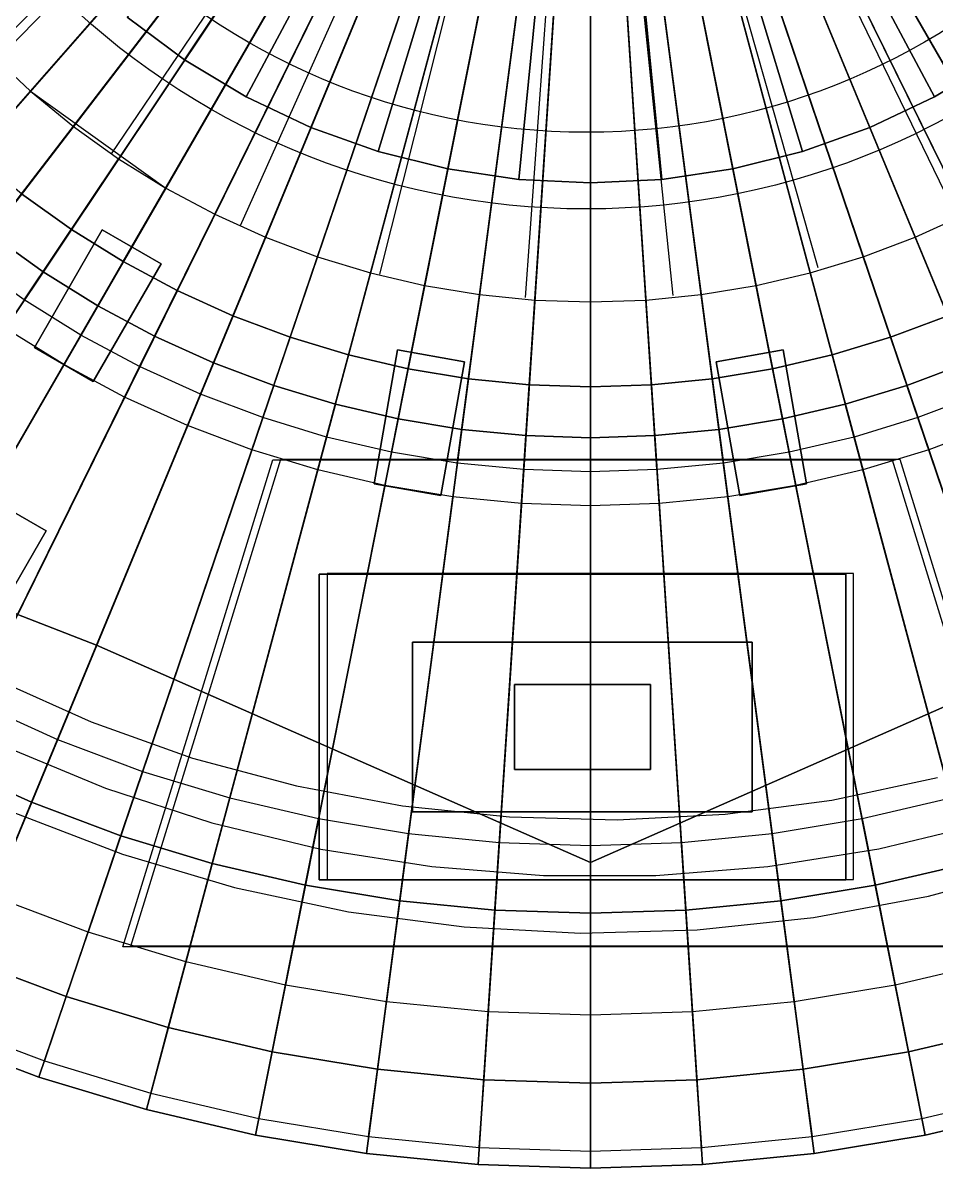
# Model space of a CAD drawing. Header units: millimetres. Extents: x -101 to 238, y -101 to 101.
# Drawn here: x -33.4 to 20.4, y -101 to -33.6 of the extents above; entities that cross this region are included whole.
import ezdxf

# ---------------------------------------------------------------- set-up
doc = ezdxf.new("R2010")
doc.units = ezdxf.units.MM
doc.header["$MEASUREMENT"] = 0
for name, color, linetype in [('AMBER_RING', 30, 'Continuous'), ('ANTENNA_COIL', 30, 'Continuous'), ('BASE_NOTCHES', 8, 'Continuous'), ('BATTERY', 8, 'Continuous'), ('INNER_CAVITY', 7, 'Continuous'), ('LED_CORE', 30, 'Continuous'), ('LED_LENS', 4, 'Continuous'), ('PCB_BOARD', 3, 'Continuous'), ('PCB_COMPONENTS', 8, 'Continuous'), ('POTTING_TRAY', 9, 'Continuous'), ('REFLECTOR_POCKET', 8, 'Continuous'), ('SEALED_BASE', 8, 'Continuous'), ('SOLAR_BEZEL', 8, 'Continuous'), ('SOLAR_PANEL', 5, 'Continuous'), ('TOP_FACETS', 9, 'Continuous'), ('TOP_HOUSING', 8, 'Continuous')]:
    doc.layers.add(name, color=color, linetype=linetype)

# ---------------------------------------------------------------- blocks, each defined once
blk = doc.blocks.new('*U1')
at = {"linetype": 'Continuous'}
blk.add_line((10.196, 22.752), (-10.196, -22.752), dxfattribs=at)
blk = doc.blocks.new('*U2')
at = {"color": 0, "linetype": 'ByBlock', "lineweight": -2, "transparency": 16777216}
for p, rotation in [((-22.668, -10.89, 153), 319.9999999999995), ((-20.438, -14.621, 153), 329.9999999999995), ((-17.595, -17.908, 153), 339.9999999999995), ((-14.224, -20.651, 153), 349.9999999999996), ((-6.323, -24.192, 153), 9.999999999999902), ((-2.032, -24.882, 153), 19.99999999999988), ((2.313, -24.817, 153), 29.99999999999991), ((6.581, -23.998, 153), 39.99999999999989), ((10.642, -22.45, 153), 49.99999999999987), ((14.373, -20.221, 153), 59.99999999999986), ((17.66, -17.378, 153), 69.99999999999984)]:
    blk.add_blockref('*U1', p, dxfattribs=dict(at, rotation=rotation))
blk.add_blockref('*U1', (-10.428, -22.767, 153), dxfattribs=at)
blk = doc.blocks.new('*U3')
at = {"layer": 'LED_CORE'}
for points in [[(4, 3.9039, 4.5), (4, -1.0961, 4.5), (-4, -1.0961, 4.5), (-4, 3.9039, 4.5)], [(4, 3.9039, 2.5), (4, 3.9039, 4.5), (-4, 3.9039, 4.5), (-4, 3.9039, 2.5)], [(-4, 3.9039, 2.5), (-4, 3.9039, 4.5), (-4, -1.0961, 4.5), (-4, -1.0961, 2.5)], [(4, -1.0961, 2.5), (4, -1.0961, 4.5), (4, 3.9039, 4.5), (4, 3.9039, 2.5)], [(-4, -1.0961, 2.5), (-4, -1.0961, 4.5), (4, -1.0961, 4.5), (4, -1.0961, 2.5)]]:
    blk.add_3dface(points, dxfattribs=at)
at = {"layer": 'LED_LENS'}
for points in [[(10, 6.4039, 3), (10, -3.5961, 3), (-10, -3.5961, 3), (-10, 6.4039, 3)], [(10, 6.4039), (10, 6.4039, 3), (-10, 6.4039, 3), (-10, 6.4039)], [(-10, 6.4039), (-10, 6.4039, 3), (-10, -3.5961, 3), (-10, -3.5961)], [(10, -3.5961), (10, -3.5961, 3), (10, 6.4039, 3), (10, 6.4039)], [(-10, -3.5961), (-10, -3.5961, 3), (10, -3.5961, 3), (10, -3.5961)]]:
    blk.add_3dface(points, dxfattribs=at)
at = {"layer": 'REFLECTOR_POCKET'}
for points in [[(15.5, 10.4039, 0.5), (15.5, -7.5961, 0.5), (-15.5, -7.5961, 0.5), (-15.5, 10.4039, 0.5)], [(15.5, 10.4039, -4.5), (15.5, 10.4039, 0.5), (-15.5, 10.4039, 0.5), (-15.5, 10.4039, -4.5)], [(-15.5, 10.4039, -4.5), (-15.5, 10.4039, 0.5), (-15.5, -7.5961, 0.5), (-15.5, -7.5961, -4.5)], [(15.5, -7.5961, -4.5), (15.5, -7.5961, 0.5), (15.5, 10.4039, 0.5), (15.5, 10.4039, -4.5)], [(-15.5, -7.5961, -4.5), (-15.5, -7.5961, 0.5), (15.5, -7.5961, 0.5), (15.5, -7.5961, -4.5)]]:
    blk.add_3dface(points, dxfattribs=at)
at = {"layer": 'TOP_FACETS'}
blk.add_3dface([(18.2305, -14.3369, -2.5), (-18.2305, -14.3369, -2.5), (-27.0517, 14.3369, -2.5), (27.0517, 14.3369, -2.5)], dxfattribs=at)
blk = doc.blocks.new('*U4')
at = {"color": 0, "linetype": 'ByBlock', "lineweight": -2, "transparency": 16777216, "rotation": 180}
blk.add_blockref('*U3', (-0.465, -73.627, 138.5), dxfattribs=at)

msp = doc.modelspace()

# ---------------------------------------------------------------- linework, layer by layer
at = {"linetype": 'Continuous'}
for radius in [44.5124, 40]:
    msp.add_circle((-0.2326, -0.0152, 153), radius, dxfattribs=at)
at = {"layer": 'AMBER_RING'}
for points in [[(-36.2677, -73.5436, 113), (-31.38, -75.7581, 113), (-38.651, -93.3118, 113), (-44.6712, -90.5841, 113)], [(-31.38, -75.7581, 113), (-26.358, -77.6483, 113), (-32.4654, -95.6399, 113), (-38.651, -93.3118, 113)], [(-26.358, -77.6483, 113), (-21.2232, -79.2059, 113), (-26.1407, -97.5585, 113), (-32.4654, -95.6399, 113)], [(-21.2232, -79.2059, 113), (-15.9974, -80.4244, 113), (-19.7041, -99.0593, 113), (-26.1407, -97.5585, 113)], [(15.9974, -80.4244, 113), (21.2232, -79.2059, 113), (26.1407, -97.5585, 113), (19.7041, -99.0593, 113)], [(-15.9974, -80.4244, 113), (-10.7031, -81.2985, 113), (-13.1831, -100.1359, 113), (-19.7041, -99.0593, 113)], [(10.7031, -81.2985, 113), (15.9974, -80.4244, 113), (19.7041, -99.0593, 113), (13.1831, -100.1359, 113)], [(-10.7031, -81.2985, 113), (-5.3631, -81.8244, 113), (-6.6057, -100.7838, 113), (-13.1831, -100.1359, 113)], [(5.3631, -81.8244, 113), (10.7031, -81.2985, 113), (13.1831, -100.1359, 113), (6.6057, -100.7838, 113)], [(-5.3631, -81.8244, 113), (0, -82, 113), (0, -101, 113), (-6.6057, -100.7838, 113)], [(0, -82, 113), (5.3631, -81.8244, 113), (6.6057, -100.7838, 113), (0, -101, 113)], [(-38.651, -93.3118, 113), (-32.4654, -95.6399, 113), (-32.4654, -95.6399, 117), (-38.651, -93.3118, 117)], [(-32.4654, -95.6399, 113), (-26.1407, -97.5585, 113), (-26.1407, -97.5585, 117), (-32.4654, -95.6399, 117)], [(-26.1407, -97.5585, 113), (-19.7041, -99.0593, 113), (-19.7041, -99.0593, 117), (-26.1407, -97.5585, 117)], [(19.7041, -99.0593, 113), (26.1407, -97.5585, 113), (26.1407, -97.5585, 117), (19.7041, -99.0593, 117)], [(-19.7041, -99.0593, 113), (-13.1831, -100.1359, 113), (-13.1831, -100.1359, 117), (-19.7041, -99.0593, 117)], [(13.1831, -100.1359, 113), (19.7041, -99.0593, 113), (19.7041, -99.0593, 117), (13.1831, -100.1359, 117)], [(-13.1831, -100.1359, 113), (-6.6057, -100.7838, 113), (-6.6057, -100.7838, 117), (-13.1831, -100.1359, 117)], [(6.6057, -100.7838, 113), (13.1831, -100.1359, 113), (13.1831, -100.1359, 117), (6.6057, -100.7838, 117)], [(-6.6057, -100.7838, 113), (0, -101, 113), (0, -101, 117), (-6.6057, -100.7838, 117)], [(0, -101, 113), (6.6057, -100.7838, 113), (6.6057, -100.7838, 117), (0, -101, 117)]]:
    msp.add_3dface(points, dxfattribs=at)
at = {"layer": 'ANTENNA_COIL'}
for p, q in [((-35.1623, -72.147, 84.3389), (-29.3841, -74.732, 84.3452)), ((-29.3841, -74.732, 84.3452), (-23.4171, -76.8548, 84.3515)), ((-34.6406, -76.0928, 84.841), (-28.5521, -78.6248, 84.8473)), ((-23.4171, -76.8548, 84.3515), (-17.2982, -78.5017, 84.3577)), ((14.2268, -79.3285, 84.3891), (20.4432, -78.0015, 84.3954)), ((-28.5521, -78.6248, 84.8473), (-22.2799, -80.6702, 84.8536)), ((-17.2982, -78.5017, 84.3577), (-11.0653, -79.662, 84.364)), ((7.9284, -80.1612, 84.3828), (14.2268, -79.3285, 84.3891)), ((-33.9347, -80.0589, 85.3431), (-27.5349, -82.5233, 85.3494)), ((-11.0653, -79.662, 84.364), (-4.7571, -80.3279, 84.3703)), ((1.5873, -80.4948, 84.3766), (7.9284, -80.1612, 84.3828)), ((-22.2799, -80.6702, 84.8536), (-15.8628, -82.2159, 84.8598)), ((-4.7571, -80.3279, 84.3703), (1.5873, -80.4948, 84.3766)), ((16.9844, -82.2052, 84.8912), (23.42, -80.6517, 84.8975)), ((-15.8628, -82.2159, 84.8598), (-9.3406, -83.2517, 84.8661)), ((10.4498, -83.2463, 84.8849), (16.9844, -82.2052, 84.8912)), ((-27.5349, -82.5233, 85.3494), (-20.9576, -84.4768, 85.3556)), ((-9.3406, -83.2517, 84.8661), (-2.7538, -83.7706, 84.8724)), ((3.8566, -83.769, 84.8787), (10.4498, -83.2463, 84.8849)), ((19.9027, -84.9894, 85.3933), (26.5495, -83.197, 85.3996)), ((-2.7538, -83.7706, 84.8724), (3.8566, -83.769, 84.8787)), ((-20.9576, -84.4768, 85.3556), (-14.2437, -85.9067, 85.3619)), ((13.1385, -86.2519, 85.387), (19.9027, -84.9894, 85.3933)), ((-14.2437, -85.9067, 85.3619), (-7.4347, -86.8035, 85.3682)), ((6.2991, -86.9772, 85.3808), (13.1385, -86.2519, 85.387)), ((-7.4347, -86.8035, 85.3682), (-0.5729, -87.1613, 85.3745)), ((-0.5729, -87.1613, 85.3745), (6.2991, -86.9772, 85.3808))]:
    msp.add_line(p, q, dxfattribs=at)
at = {"layer": 'BASE_NOTCHES'}
for points in [[(-38.9641, -59.4878, 8.5), (-49.9641, -78.5404, 8.5), (-43.0359, -82.5404, 8.5), (-32.0359, -63.4878, 8.5)], [(-38.9641, -59.4878, 11.5), (-32.0359, -63.4878, 11.5), (-43.0359, -82.5404, 11.5), (-49.9641, -78.5404, 11.5)], [(-32.0359, -63.4878, 8.5), (-32.0359, -63.4878, 11.5), (-38.9641, -59.4878, 11.5), (-38.9641, -59.4878, 8.5)], [(-43.0359, -82.5404, 8.5), (-43.0359, -82.5404, 11.5), (-32.0359, -63.4878, 11.5), (-32.0359, -63.4878, 8.5)]]:
    msp.add_3dface(points, dxfattribs=at)
at = {"layer": 'BATTERY'}
for points in [[(0, 0, 33), (-27.2789, -33.2394, 33), (-23.8895, -35.7532, 33)], [(0, 0, 23), (-27.2789, -33.2394, 23), (-23.8895, -35.7532, 23)], [(0, 0, 33), (-23.8895, -35.7532, 33), (-20.2701, -37.9226, 33)], [(0, 0, 23), (-23.8895, -35.7532, 23), (-20.2701, -37.9226, 23)], [(0, 0, 33), (-20.2701, -37.9226, 33), (-16.4554, -39.7268, 33)], [(0, 0, 23), (-20.2701, -37.9226, 23), (-16.4554, -39.7268, 23)], [(0, 0, 33), (-16.4554, -39.7268, 33), (-12.4822, -41.1484, 33)], [(0, 0, 23), (-16.4554, -39.7268, 23), (-12.4822, -41.1484, 23)], [(0, 0, 33), (-12.4822, -41.1484, 33), (-8.3889, -42.1738, 33)], [(0, 0, 23), (-12.4822, -41.1484, 23), (-8.3889, -42.1738, 23)], [(0, 0, 33), (-8.3889, -42.1738, 33), (-4.2147, -42.7929, 33)], [(0, 0, 23), (-8.3889, -42.1738, 23), (-4.2147, -42.7929, 23)], [(0, 0, 33), (-4.2147, -42.7929, 33), (0, -43, 33)], [(0, 0, 23), (-4.2147, -42.7929, 23), (0, -43, 23)], [(0, 0, 33), (0, -43, 33), (4.2147, -42.7929, 33)], [(0, 0, 33), (4.2147, -42.7929, 33), (8.3889, -42.1738, 33)], [(0, 0, 33), (8.3889, -42.1738, 33), (12.4822, -41.1484, 33)], [(0, 0, 33), (12.4822, -41.1484, 33), (16.4554, -39.7268, 33)], [(0, 0, 33), (16.4554, -39.7268, 33), (20.2701, -37.9226, 33)], [(0, 0, 33), (20.2701, -37.9226, 33), (23.8895, -35.7532, 33)], [(0, 0, 33), (23.8895, -35.7532, 33), (27.2789, -33.2394, 33)], [(0, 0, 23), (0, -43, 23), (4.2147, -42.7929, 23)], [(0, 0, 23), (4.2147, -42.7929, 23), (8.3889, -42.1738, 23)], [(0, 0, 23), (8.3889, -42.1738, 23), (12.4822, -41.1484, 23)], [(0, 0, 23), (12.4822, -41.1484, 23), (16.4554, -39.7268, 23)], [(0, 0, 23), (16.4554, -39.7268, 23), (20.2701, -37.9226, 23)], [(0, 0, 23), (20.2701, -37.9226, 23), (23.8895, -35.7532, 23)], [(0, 0, 23), (23.8895, -35.7532, 23), (27.2789, -33.2394, 23)], [(-27.2789, -33.2394, 23), (-23.8895, -35.7532, 23), (-23.8895, -35.7532, 33), (-27.2789, -33.2394, 33)], [(-23.8895, -35.7532, 23), (-20.2701, -37.9226, 23), (-20.2701, -37.9226, 33), (-23.8895, -35.7532, 33)], [(20.2701, -37.9226, 23), (23.8895, -35.7532, 23), (23.8895, -35.7532, 33), (20.2701, -37.9226, 33)], [(-20.2701, -37.9226, 23), (-16.4554, -39.7268, 23), (-16.4554, -39.7268, 33), (-20.2701, -37.9226, 33)], [(16.4554, -39.7268, 23), (20.2701, -37.9226, 23), (20.2701, -37.9226, 33), (16.4554, -39.7268, 33)], [(-16.4554, -39.7268, 23), (-12.4822, -41.1484, 23), (-12.4822, -41.1484, 33), (-16.4554, -39.7268, 33)], [(12.4822, -41.1484, 23), (16.4554, -39.7268, 23), (16.4554, -39.7268, 33), (12.4822, -41.1484, 33)], [(-12.4822, -41.1484, 23), (-8.3889, -42.1738, 23), (-8.3889, -42.1738, 33), (-12.4822, -41.1484, 33)], [(8.3889, -42.1738, 23), (12.4822, -41.1484, 23), (12.4822, -41.1484, 33), (8.3889, -42.1738, 33)], [(-8.3889, -42.1738, 23), (-4.2147, -42.7929, 23), (-4.2147, -42.7929, 33), (-8.3889, -42.1738, 33)], [(4.2147, -42.7929, 23), (8.3889, -42.1738, 23), (8.3889, -42.1738, 33), (4.2147, -42.7929, 33)], [(-4.2147, -42.7929, 23), (0, -43, 23), (0, -43, 33), (-4.2147, -42.7929, 33)], [(0, -43, 23), (4.2147, -42.7929, 23), (4.2147, -42.7929, 33), (0, -43, 33)]]:
    msp.add_3dface(points, dxfattribs=at)
at = {"layer": 'INNER_CAVITY'}
for points in [[(-35.3082, -46.0145, 113), (-32.2231, -48.2252, 113), (-32.2231, -48.2252, 136), (-35.3082, -46.0145, 136)], [(-32.2231, -48.2252, 113), (-29, -50.2295, 113), (-29, -50.2295, 136), (-32.2231, -48.2252, 136)], [(-29, -50.2295, 113), (-25.6527, -52.0186, 113), (-25.6527, -52.0186, 136), (-29, -50.2295, 136)], [(-25.6527, -52.0186, 113), (-22.1956, -53.585, 113), (-22.1956, -53.585, 136), (-25.6527, -52.0186, 136)], [(-22.1956, -53.585, 113), (-18.6435, -54.9219, 113), (-18.6435, -54.9219, 136), (-22.1956, -53.585, 136)], [(18.6435, -54.9219, 113), (22.1956, -53.585, 113), (22.1956, -53.585, 136), (18.6435, -54.9219, 136)], [(-18.6435, -54.9219, 113), (-15.0115, -56.0237, 113), (-15.0115, -56.0237, 136), (-18.6435, -54.9219, 136)], [(15.0115, -56.0237, 113), (18.6435, -54.9219, 113), (18.6435, -54.9219, 136), (15.0115, -56.0237, 136)], [(-15.0115, -56.0237, 113), (-11.3152, -56.8855, 113), (-11.3152, -56.8855, 136), (-15.0115, -56.0237, 136)], [(11.3152, -56.8855, 113), (15.0115, -56.0237, 113), (15.0115, -56.0237, 136), (11.3152, -56.8855, 136)], [(-11.3152, -56.8855, 113), (-7.5705, -57.5038, 113), (-7.5705, -57.5038, 136), (-11.3152, -56.8855, 136)], [(7.5705, -57.5038, 113), (11.3152, -56.8855, 113), (11.3152, -56.8855, 136), (7.5705, -57.5038, 136)], [(-7.5705, -57.5038, 113), (-3.7934, -57.8758, 113), (-3.7934, -57.8758, 136), (-7.5705, -57.5038, 136)], [(-3.7934, -57.8758, 113), (0, -58, 113), (0, -58, 136), (-3.7934, -57.8758, 136)], [(0, -58, 113), (3.7934, -57.8758, 113), (3.7934, -57.8758, 136), (0, -58, 136)], [(3.7934, -57.8758, 113), (7.5705, -57.5038, 113), (7.5705, -57.5038, 136), (3.7934, -57.8758, 136)]]:
    msp.add_3dface(points, dxfattribs=at)
at = {"layer": 'PCB_BOARD'}
for points in [[(0, 0, 58), (-70.2148, -29.0839, 58), (-58.6899, -58.6899, 58)], [(0, 0, 58), (-58.6899, -58.6899, 58), (-29.0839, -70.2148, 58)], [(0, 0, 58), (-29.0839, -70.2148, 58), (0, -83, 58)], [(0, 0, 58), (0, -83, 58), (29.0839, -70.2148, 58)], [(0, 0, 58), (29.0839, -70.2148, 58), (58.6899, -58.6899, 58)], [(0, 0, 58), (58.6899, -58.6899, 58), (70.2148, -29.0839, 58)], [(-58.6899, -58.6899, 55.8), (-29.0839, -70.2148, 55.8), (-29.0839, -70.2148, 58), (-58.6899, -58.6899, 58)], [(-29.0839, -70.2148, 55.8), (0, -83, 55.8), (0, -83, 58), (-29.0839, -70.2148, 58)], [(0, -83, 55.8), (29.0839, -70.2148, 55.8), (29.0839, -70.2148, 58), (0, -83, 58)]]:
    msp.add_3dface(points, dxfattribs=at)
at = {"layer": 'PCB_COMPONENTS'}
for points in [[(-28.7321, -45.7654, 58.7), (-32.7321, -52.6936, 58.7), (-29.2679, -54.6936, 58.7), (-25.2679, -47.7654, 58.7)], [(-28.7321, -45.7654, 61.7), (-25.2679, -47.7654, 61.7), (-29.2679, -54.6936, 61.7), (-32.7321, -52.6936, 61.7)], [(-28.7321, -45.7654, 58.7), (-28.7321, -45.7654, 61.7), (-32.7321, -52.6936, 61.7), (-32.7321, -52.6936, 58.7)], [(-25.2679, -47.7654, 58.7), (-25.2679, -47.7654, 61.7), (-28.7321, -45.7654, 61.7), (-28.7321, -45.7654, 58.7)], [(-29.2679, -54.6936, 58.7), (-29.2679, -54.6936, 61.7), (-25.2679, -47.7654, 61.7), (-25.2679, -47.7654, 58.7)], [(-32.7321, -52.6936, 58.7), (-32.7321, -52.6936, 61.7), (-29.2679, -54.6936, 61.7), (-29.2679, -54.6936, 58.7)], [(-11.3466, -52.8323, 58.7), (-12.7358, -60.7108, 58.7), (-8.7966, -61.4054, 58.7), (-7.4074, -53.5269, 58.7)], [(-11.3466, -52.8323, 61.7), (-7.4074, -53.5269, 61.7), (-8.7966, -61.4054, 61.7), (-12.7358, -60.7108, 61.7)], [(-11.3466, -52.8323, 58.7), (-11.3466, -52.8323, 61.7), (-12.7358, -60.7108, 61.7), (-12.7358, -60.7108, 58.7)], [(-7.4074, -53.5269, 58.7), (-7.4074, -53.5269, 61.7), (-11.3466, -52.8323, 61.7), (-11.3466, -52.8323, 58.7)], [(7.4074, -53.5269, 58.7), (8.7966, -61.4054, 58.7), (12.7358, -60.7108, 58.7), (11.3466, -52.8323, 58.7)], [(7.4074, -53.5269, 61.7), (11.3466, -52.8323, 61.7), (12.7358, -60.7108, 61.7), (8.7966, -61.4054, 61.7)], [(11.3466, -52.8323, 58.7), (11.3466, -52.8323, 61.7), (7.4074, -53.5269, 61.7), (7.4074, -53.5269, 58.7)], [(12.7358, -60.7108, 58.7), (12.7358, -60.7108, 61.7), (11.3466, -52.8323, 61.7), (11.3466, -52.8323, 58.7)], [(-8.7966, -61.4054, 58.7), (-8.7966, -61.4054, 61.7), (-7.4074, -53.5269, 61.7), (-7.4074, -53.5269, 58.7)], [(7.4074, -53.5269, 58.7), (7.4074, -53.5269, 61.7), (8.7966, -61.4054, 61.7), (8.7966, -61.4054, 58.7)], [(-12.7358, -60.7108, 58.7), (-12.7358, -60.7108, 61.7), (-8.7966, -61.4054, 61.7), (-8.7966, -61.4054, 58.7)], [(8.7966, -61.4054, 58.7), (8.7966, -61.4054, 61.7), (12.7358, -60.7108, 61.7), (12.7358, -60.7108, 58.7)]]:
    msp.add_3dface(points, dxfattribs=at)
at = {"layer": 'POTTING_TRAY'}
for points in [[(0, 0, 14), (0, 0, 14), (-41.3512, -36.264, 14), (-43.6344, -33.4819, 14)], [(0, 0, 14), (0, 0, 14), (-38.8909, -38.8909, 14), (-41.3512, -36.264, 14)], [(0, 0, 14), (0, 0, 14), (-36.264, -41.3512, 14), (-38.8909, -38.8909, 14)], [(0, 0, 14), (0, 0, 14), (-33.4819, -43.6344, 14), (-36.264, -41.3512, 14)], [(0, 0, 14), (0, 0, 14), (-30.5564, -45.7308, 14), (-33.4819, -43.6344, 14)], [(0, 0, 14), (0, 0, 14), (-27.5, -47.6314, 14), (-30.5564, -45.7308, 14)], [(0, 0, 14), (0, 0, 14), (-24.3259, -49.328, 14), (-27.5, -47.6314, 14)], [(0, 0, 14), (0, 0, 14), (-21.0476, -50.8134, 14), (-24.3259, -49.328, 14)], [(0, 0, 14), (0, 0, 14), (-17.6792, -52.0812, 14), (-21.0476, -50.8134, 14)], [(0, 0, 14), (0, 0, 14), (-14.235, -53.1259, 14), (-17.6792, -52.0812, 14)], [(0, 0, 14), (0, 0, 14), (-10.73, -53.9432, 14), (-14.235, -53.1259, 14)], [(0, 0, 14), (0, 0, 14), (-7.1789, -54.5295, 14), (-10.73, -53.9432, 14)], [(0, 0, 14), (0, 0, 14), (-3.5972, -54.8822, 14), (-7.1789, -54.5295, 14)], [(0, 0, 14), (0, 0, 14), (0, -55, 14), (-3.5972, -54.8822, 14)], [(0, 0, 14), (0, 0, 14), (3.5972, -54.8822, 14), (0, -55, 14)], [(0, 0, 14), (0, 0, 14), (7.1789, -54.5295, 14), (3.5972, -54.8822, 14)], [(0, 0, 14), (0, 0, 14), (10.73, -53.9432, 14), (7.1789, -54.5295, 14)], [(0, 0, 14), (0, 0, 14), (14.235, -53.1259, 14), (10.73, -53.9432, 14)], [(0, 0, 14), (0, 0, 14), (17.6792, -52.0812, 14), (14.235, -53.1259, 14)], [(0, 0, 14), (0, 0, 14), (21.0476, -50.8134, 14), (17.6792, -52.0812, 14)], [(0, 0, 14), (0, 0, 14), (24.3259, -49.328, 14), (21.0476, -50.8134, 14)], [(0, 0, 14), (0, 0, 14), (27.5, -47.6314, 14), (24.3259, -49.328, 14)], [(0, 0, 14), (0, 0, 14), (30.5564, -45.7308, 14), (27.5, -47.6314, 14)], [(0, 0, 14), (0, 0, 14), (33.4819, -43.6344, 14), (30.5564, -45.7308, 14)], [(0, 0, 14), (0, 0, 14), (36.264, -41.3512, 14), (33.4819, -43.6344, 14)], [(0, 0, 14), (0, 0, 14), (38.8909, -38.8909, 14), (36.264, -41.3512, 14)], [(0, 0, 14), (0, 0, 14), (41.3512, -36.264, 14), (38.8909, -38.8909, 14)], [(0, 0, 14), (0, 0, 14), (43.6344, -33.4819, 14), (41.3512, -36.264, 14)], [(-33.4819, -43.6344, 8), (-30.5564, -45.7308, 8), (-30.5564, -45.7308, 14), (-33.4819, -43.6344, 14)], [(-30.5564, -45.7308, 8), (-27.5, -47.6314, 8), (-27.5, -47.6314, 14), (-30.5564, -45.7308, 14)], [(-27.5, -47.6314, 8), (-24.3259, -49.328, 8), (-24.3259, -49.328, 14), (-27.5, -47.6314, 14)], [(-24.3259, -49.328, 8), (-21.0476, -50.8134, 8), (-21.0476, -50.8134, 14), (-24.3259, -49.328, 14)], [(-21.0476, -50.8134, 8), (-17.6792, -52.0812, 8), (-17.6792, -52.0812, 14), (-21.0476, -50.8134, 14)], [(17.6792, -52.0812, 8), (21.0476, -50.8134, 8), (21.0476, -50.8134, 14), (17.6792, -52.0812, 14)], [(-17.6792, -52.0812, 8), (-14.235, -53.1259, 8), (-14.235, -53.1259, 14), (-17.6792, -52.0812, 14)], [(14.235, -53.1259, 8), (17.6792, -52.0812, 8), (17.6792, -52.0812, 14), (14.235, -53.1259, 14)], [(-14.235, -53.1259, 8), (-10.73, -53.9432, 8), (-10.73, -53.9432, 14), (-14.235, -53.1259, 14)], [(10.73, -53.9432, 8), (14.235, -53.1259, 8), (14.235, -53.1259, 14), (10.73, -53.9432, 14)], [(-10.73, -53.9432, 8), (-7.1789, -54.5295, 8), (-7.1789, -54.5295, 14), (-10.73, -53.9432, 14)], [(-7.1789, -54.5295, 8), (-3.5972, -54.8822, 8), (-3.5972, -54.8822, 14), (-7.1789, -54.5295, 14)], [(3.5972, -54.8822, 8), (7.1789, -54.5295, 8), (7.1789, -54.5295, 14), (3.5972, -54.8822, 14)], [(7.1789, -54.5295, 8), (10.73, -53.9432, 8), (10.73, -53.9432, 14), (7.1789, -54.5295, 14)], [(-3.5972, -54.8822, 8), (0, -55, 8), (0, -55, 14), (-3.5972, -54.8822, 14)], [(0, -55, 8), (3.5972, -54.8822, 8), (3.5972, -54.8822, 14), (0, -55, 14)]]:
    msp.add_3dface(points, dxfattribs=at)
at = {"layer": 'REFLECTOR_POCKET'}
msp.add_3dface([(-15.5, -84, 134), (15.5, -84, 134), (15.5, -66, 134), (-15.5, -66, 134)], dxfattribs=at)
at = {"layer": 'SEALED_BASE'}
for points in [[(0, 0), (0, 0), (-88.6924, -36.7376), (-90.9053, -30.8582)], [(0, 0), (0, 0), (-86.0998, -42.4597), (-88.6924, -36.7376)], [(0, 0), (0, 0), (-83.1384, -48), (-86.0998, -42.4597)], [(0, 0), (0, 0), (-79.8211, -53.3347), (-83.1384, -48)], [(0, 0), (0, 0), (-76.1619, -58.4411), (-79.8211, -53.3347)], [(0, 0), (0, 0), (-72.1766, -63.2972), (-76.1619, -58.4411)], [(0, 0), (0, 0), (-67.8823, -67.8823), (-72.1766, -63.2972)], [(0, 0), (0, 0), (-63.2972, -72.1766), (-67.8823, -67.8823)], [(0, 0), (0, 0), (-58.4411, -76.1619), (-63.2972, -72.1766)], [(0, 0), (0, 0), (-53.3347, -79.8211), (-58.4411, -76.1619)], [(0, 0), (0, 0), (-48, -83.1384), (-53.3347, -79.8211)], [(0, 0), (0, 0), (-42.4597, -86.0998), (-48, -83.1384)], [(0, 0), (0, 0), (-36.7376, -88.6924), (-42.4597, -86.0998)], [(0, 0), (0, 0), (-30.8582, -90.9053), (-36.7376, -88.6924)], [(0, 0), (0, 0), (-24.8466, -92.7289), (-30.8582, -90.9053)], [(0, 0), (0, 0), (-18.7287, -94.1554), (-24.8466, -92.7289)], [(0, 0), (0, 0), (-12.5305, -95.1787), (-18.7287, -94.1554)], [(0, 0), (0, 0), (-6.2787, -95.7945), (-12.5305, -95.1787)], [(0, 0), (0, 0), (0, -96), (-6.2787, -95.7945)], [(0, 0), (0, 0), (6.2787, -95.7945), (0, -96)], [(0, 0), (0, 0), (12.5305, -95.1787), (6.2787, -95.7945)], [(0, 0), (0, 0), (18.7287, -94.1554), (12.5305, -95.1787)], [(0, 0), (0, 0), (24.8466, -92.7289), (18.7287, -94.1554)], [(0, 0), (0, 0), (30.8582, -90.9053), (24.8466, -92.7289)], [(0, 0), (0, 0), (36.7376, -88.6924), (30.8582, -90.9053)], [(0, 0), (0, 0), (42.4597, -86.0998), (36.7376, -88.6924)], [(0, 0), (0, 0), (48, -83.1384), (42.4597, -86.0998)], [(0, 0), (0, 0), (53.3347, -79.8211), (48, -83.1384)], [(0, 0), (0, 0), (58.4411, -76.1619), (53.3347, -79.8211)], [(0, 0), (0, 0), (63.2972, -72.1766), (58.4411, -76.1619)], [(0, 0), (0, 0), (67.8823, -67.8823), (63.2972, -72.1766)], [(0, 0), (0, 0), (72.1766, -63.2972), (67.8823, -67.8823)], [(0, 0), (0, 0), (76.1619, -58.4411), (72.1766, -63.2972)], [(0, 0), (0, 0), (79.8211, -53.3347), (76.1619, -58.4411)], [(0, 0), (0, 0), (83.1384, -48), (79.8211, -53.3347)], [(0, 0), (0, 0), (86.0998, -42.4597), (83.1384, -48)], [(0, 0), (0, 0), (88.6924, -36.7376), (86.0998, -42.4597)], [(0, 0), (0, 0), (90.9053, -30.8582), (88.6924, -36.7376)], [(-33.4819, -43.6344, 8), (-30.5564, -45.7308, 8), (-53.3347, -79.8211, 8), (-58.4411, -76.1619, 8)], [(-30.5564, -45.7308, 8), (-27.5, -47.6314, 8), (-48, -83.1384, 8), (-53.3347, -79.8211, 8)], [(-27.5, -47.6314, 8), (-24.3259, -49.328, 8), (-42.4597, -86.0998, 8), (-48, -83.1384, 8)], [(-24.3259, -49.328, 8), (-21.0476, -50.8134, 8), (-36.7376, -88.6924, 8), (-42.4597, -86.0998, 8)], [(-21.0476, -50.8134, 8), (-17.6792, -52.0812, 8), (-30.8582, -90.9053, 8), (-36.7376, -88.6924, 8)], [(17.6792, -52.0812, 8), (21.0476, -50.8134, 8), (36.7376, -88.6924, 8), (30.8582, -90.9053, 8)], [(-17.6792, -52.0812, 8), (-14.235, -53.1259, 8), (-24.8466, -92.7289, 8), (-30.8582, -90.9053, 8)], [(14.235, -53.1259, 8), (17.6792, -52.0812, 8), (30.8582, -90.9053, 8), (24.8466, -92.7289, 8)], [(-14.235, -53.1259, 8), (-10.73, -53.9432, 8), (-18.7287, -94.1554, 8), (-24.8466, -92.7289, 8)], [(10.73, -53.9432, 8), (14.235, -53.1259, 8), (24.8466, -92.7289, 8), (18.7287, -94.1554, 8)], [(-10.73, -53.9432, 8), (-7.1789, -54.5295, 8), (-12.5305, -95.1787, 8), (-18.7287, -94.1554, 8)], [(-7.1789, -54.5295, 8), (-3.5972, -54.8822, 8), (-6.2787, -95.7945, 8), (-12.5305, -95.1787, 8)], [(3.5972, -54.8822, 8), (7.1789, -54.5295, 8), (12.5305, -95.1787, 8), (6.2787, -95.7945, 8)], [(7.1789, -54.5295, 8), (10.73, -53.9432, 8), (18.7287, -94.1554, 8), (12.5305, -95.1787, 8)], [(-3.5972, -54.8822, 8), (0, -55, 8), (0, -96, 8), (-6.2787, -95.7945, 8)], [(0, -55, 8), (3.5972, -54.8822, 8), (6.2787, -95.7945, 8), (0, -96, 8)], [(-36.7376, -88.6924), (-30.8582, -90.9053), (-30.8582, -90.9053, 8), (-36.7376, -88.6924, 8)], [(-30.8582, -90.9053), (-24.8466, -92.7289), (-24.8466, -92.7289, 8), (-30.8582, -90.9053, 8)], [(-24.8466, -92.7289), (-18.7287, -94.1554), (-18.7287, -94.1554, 8), (-24.8466, -92.7289, 8)], [(18.7287, -94.1554), (24.8466, -92.7289), (24.8466, -92.7289, 8), (18.7287, -94.1554, 8)], [(-18.7287, -94.1554), (-12.5305, -95.1787), (-12.5305, -95.1787, 8), (-18.7287, -94.1554, 8)], [(12.5305, -95.1787), (18.7287, -94.1554), (18.7287, -94.1554, 8), (12.5305, -95.1787, 8)], [(-12.5305, -95.1787), (-6.2787, -95.7945), (-6.2787, -95.7945, 8), (-12.5305, -95.1787, 8)], [(6.2787, -95.7945), (12.5305, -95.1787), (12.5305, -95.1787, 8), (6.2787, -95.7945, 8)], [(-6.2787, -95.7945), (0, -96), (0, -96, 8), (-6.2787, -95.7945, 8)], [(0, -96), (6.2787, -95.7945), (6.2787, -95.7945, 8), (0, -96, 8)]]:
    msp.add_3dface(points, dxfattribs=at)
at = {"layer": 'SOLAR_BEZEL'}
for points in [[(-35.3553, -35.3553, 152), (-32.9673, -37.592, 152), (-39.5607, -45.1104, 152), (-42.4264, -42.4264, 152)], [(-32.9673, -37.592, 152), (-30.4381, -39.6677, 152), (-36.5257, -47.6012, 152), (-39.5607, -45.1104, 152)], [(-30.4381, -39.6677, 152), (-27.7785, -41.5735, 152), (-33.3342, -49.8882, 152), (-36.5257, -47.6012, 152)], [(-27.7785, -41.5735, 152), (-25, -43.3013, 152), (-30, -51.9615, 152), (-33.3342, -49.8882, 152)], [(-25, -43.3013, 152), (-22.1144, -44.8436, 152), (-26.5373, -53.8124, 152), (-30, -51.9615, 152)], [(-22.1144, -44.8436, 152), (-19.1342, -46.194, 152), (-22.961, -55.4328, 152), (-26.5373, -53.8124, 152)], [(19.1342, -46.194, 152), (22.1144, -44.8436, 152), (26.5373, -53.8124, 152), (22.961, -55.4328, 152)], [(-35.3082, -46.0145, 147), (-32.2231, -48.2252, 147), (-32.2231, -48.2252, 152), (-35.3082, -46.0145, 152)], [(-19.1342, -46.194, 152), (-16.072, -47.3465, 152), (-19.2864, -56.8158, 152), (-22.961, -55.4328, 152)], [(16.072, -47.3465, 152), (19.1342, -46.194, 152), (22.961, -55.4328, 152), (19.2864, -56.8158, 152)], [(-16.072, -47.3465, 152), (-12.941, -48.2963, 152), (-15.5291, -57.9555, 152), (-19.2864, -56.8158, 152)], [(12.941, -48.2963, 152), (16.072, -47.3465, 152), (19.2864, -56.8158, 152), (15.5291, -57.9555, 152)], [(-32.2231, -48.2252, 147), (-29, -50.2295, 147), (-29, -50.2295, 152), (-32.2231, -48.2252, 152)], [(-12.941, -48.2963, 152), (-9.7545, -49.0393, 152), (-11.7054, -58.8471, 152), (-15.5291, -57.9555, 152)], [(9.7545, -49.0393, 152), (12.941, -48.2963, 152), (15.5291, -57.9555, 152), (11.7054, -58.8471, 152)], [(-9.7545, -49.0393, 152), (-6.5263, -49.5722, 152), (-7.8316, -59.4867, 152), (-11.7054, -58.8471, 152)], [(6.5263, -49.5722, 152), (9.7545, -49.0393, 152), (11.7054, -58.8471, 152), (7.8316, -59.4867, 152)], [(-6.5263, -49.5722, 152), (-3.2702, -49.8929, 152), (-3.9242, -59.8715, 152), (-7.8316, -59.4867, 152)], [(-3.2702, -49.8929, 152), (0, -50, 152), (0, -60, 152), (-3.9242, -59.8715, 152)], [(0, -50, 152), (3.2702, -49.8929, 152), (3.9242, -59.8715, 152), (0, -60, 152)], [(3.2702, -49.8929, 152), (6.5263, -49.5722, 152), (7.8316, -59.4867, 152), (3.9242, -59.8715, 152)], [(-29, -50.2295, 147), (-25.6527, -52.0186, 147), (-25.6527, -52.0186, 152), (-29, -50.2295, 152)], [(-25.6527, -52.0186, 147), (-22.1956, -53.585, 147), (-22.1956, -53.585, 152), (-25.6527, -52.0186, 152)], [(-22.1956, -53.585, 147), (-18.6435, -54.9219, 147), (-18.6435, -54.9219, 152), (-22.1956, -53.585, 152)], [(18.6435, -54.9219, 147), (22.1956, -53.585, 147), (22.1956, -53.585, 152), (18.6435, -54.9219, 152)], [(-18.6435, -54.9219, 147), (-15.0115, -56.0237, 147), (-15.0115, -56.0237, 152), (-18.6435, -54.9219, 152)], [(15.0115, -56.0237, 147), (18.6435, -54.9219, 147), (18.6435, -54.9219, 152), (15.0115, -56.0237, 152)], [(-15.0115, -56.0237, 147), (-11.3152, -56.8855, 147), (-11.3152, -56.8855, 152), (-15.0115, -56.0237, 152)], [(11.3152, -56.8855, 147), (15.0115, -56.0237, 147), (15.0115, -56.0237, 152), (11.3152, -56.8855, 152)], [(-11.3152, -56.8855, 147), (-7.5705, -57.5038, 147), (-7.5705, -57.5038, 152), (-11.3152, -56.8855, 152)], [(7.5705, -57.5038, 147), (11.3152, -56.8855, 147), (11.3152, -56.8855, 152), (7.5705, -57.5038, 152)], [(-7.5705, -57.5038, 147), (-3.7934, -57.8758, 147), (-3.7934, -57.8758, 152), (-7.5705, -57.5038, 152)], [(-3.7934, -57.8758, 147), (0, -58, 147), (0, -58, 152), (-3.7934, -57.8758, 152)], [(0, -58, 147), (3.7934, -57.8758, 147), (3.7934, -57.8758, 152), (0, -58, 152)], [(3.7934, -57.8758, 147), (7.5705, -57.5038, 147), (7.5705, -57.5038, 152), (3.7934, -57.8758, 152)]]:
    msp.add_3dface(points, dxfattribs=at)
at = {"layer": 'SOLAR_PANEL'}
for points in [[(0, 0, 153), (-37.592, -32.9673, 153), (-35.3553, -35.3553, 153)], [(0, 0, 153), (-35.3553, -35.3553, 153), (-32.9673, -37.592, 153)], [(0, 0, 153), (-32.9673, -37.592, 153), (-25, -43.3013, 153)], [(0, 0, 153), (-25, -43.3013, 153), (-22.1144, -44.8436, 153)], [(0, 0, 153), (-22.1144, -44.8436, 153), (-19.1342, -46.194, 153)], [(0, 0, 153), (-19.1342, -46.194, 153), (-16.072, -47.3465, 153)], [(0, 0, 153), (-16.072, -47.3465, 153), (-12.941, -48.2963, 153)], [(0, 0, 153), (-12.941, -48.2963, 153), (-9.7545, -49.0393, 153)], [(0, 0, 153), (-9.7545, -49.0393, 153), (-6.5263, -49.5722, 153)], [(0, 0, 153), (-6.5263, -49.5722, 153), (-3.2702, -49.8929, 153)], [(0, 0, 153), (-3.2702, -49.8929, 153), (0, -50, 153)], [(0, 0, 153), (0, -50, 153), (3.2702, -49.8929, 153)], [(0, 0, 153), (3.2702, -49.8929, 153), (6.5263, -49.5722, 153)], [(0, 0, 153), (6.5263, -49.5722, 153), (9.7545, -49.0393, 153)], [(0, 0, 153), (9.7545, -49.0393, 153), (12.941, -48.2963, 153)], [(0, 0, 153), (12.941, -48.2963, 153), (16.072, -47.3465, 153)], [(0, 0, 153), (16.072, -47.3465, 153), (19.1342, -46.194, 153)], [(0, 0, 153), (19.1342, -46.194, 153), (22.1144, -44.8436, 153)], [(0, 0, 153), (22.1144, -44.8436, 153), (25, -43.3013, 153)], [(0, 0, 153), (25, -43.3013, 153), (27.7785, -41.5735, 153)], [(0, 0, 153), (27.7785, -41.5735, 153), (30.4381, -39.6677, 153)], [(0, 0, 153), (30.4381, -39.6677, 153), (32.9673, -37.592, 153)], [(0, 0, 153), (32.9673, -37.592, 153), (35.3553, -35.3553, 153)], [(0, 0, 153), (35.3553, -35.3553, 153), (37.592, -32.9673, 153)]]:
    msp.add_3dface(points, dxfattribs=at)
at = {"layer": 'TOP_FACETS'}
msp.add_3dface([(-18.2305, -59.2592, 136), (18.2305, -59.2592, 136), (27.0517, -87.933, 136), (-27.0517, -87.933, 136)], dxfattribs=at)
at = {"layer": 'TOP_HOUSING'}
for points in [[(-35.3082, -46.0145, 135), (-32.2231, -48.2252, 135), (-51.1125, -76.4952, 135), (-56.0061, -72.9885, 135)], [(-32.2231, -48.2252, 135), (-29, -50.2295, 135), (-46, -79.6743, 135), (-51.1125, -76.4952, 135)], [(-29, -50.2295, 135), (-25.6527, -52.0186, 135), (-40.6906, -82.5123, 135), (-46, -79.6743, 135)], [(-47.779, -71.5064, 123), (-43, -74.4782, 123), (-31, -53.6936, 135), (-34.4454, -51.5511, 135)], [(-25.6527, -52.0186, 135), (-22.1956, -53.585, 135), (-35.2069, -84.9969, 135), (-40.6906, -82.5123, 135)], [(-43, -74.4782, 123), (-38.0368, -77.1311, 123), (-27.4219, -55.6061, 135), (-31, -53.6936, 135)], [(-22.1956, -53.585, 135), (-18.6435, -54.9219, 135), (-29.5724, -87.1176, 135), (-35.2069, -84.9969, 135)], [(18.6435, -54.9219, 135), (22.1956, -53.585, 135), (35.2069, -84.9969, 135), (29.5724, -87.1176, 135)], [(-18.6435, -54.9219, 135), (-15.0115, -56.0237, 135), (-23.8114, -88.8652, 135), (-29.5724, -87.1176, 135)], [(15.0115, -56.0237, 135), (18.6435, -54.9219, 135), (29.5724, -87.1176, 135), (23.8114, -88.8652, 135)], [(-38.0368, -77.1311, 123), (-32.9108, -79.4536, 123), (-23.7264, -57.2805, 135), (-27.4219, -55.6061, 135)], [(-15.0115, -56.0237, 135), (-11.3152, -56.8855, 135), (-17.9483, -90.2322, 135), (-23.8114, -88.8652, 135)], [(11.3152, -56.8855, 135), (15.0115, -56.0237, 135), (23.8114, -88.8652, 135), (17.9483, -90.2322, 135)], [(-32.9108, -79.4536, 123), (-27.6438, -81.436, 123), (-19.9292, -58.7097, 135), (-23.7264, -57.2805, 135)], [(-11.3152, -56.8855, 135), (-7.5705, -57.5038, 135), (-12.0084, -91.2129, 135), (-17.9483, -90.2322, 135)], [(7.5705, -57.5038, 135), (11.3152, -56.8855, 135), (17.9483, -90.2322, 135), (12.0084, -91.2129, 135)], [(27.6438, -81.436, 123), (32.9108, -79.4536, 123), (23.7264, -57.2805, 135), (19.9292, -58.7097, 135)], [(-7.5705, -57.5038, 135), (-3.7934, -57.8758, 135), (-6.0171, -91.803, 135), (-12.0084, -91.2129, 135)], [(-3.7934, -57.8758, 135), (0, -58, 135), (0, -92, 135), (-6.0171, -91.803, 135)], [(0, -58, 135), (3.7934, -57.8758, 135), (6.0171, -91.803, 135), (0, -92, 135)], [(3.7934, -57.8758, 135), (7.5705, -57.5038, 135), (12.0084, -91.2129, 135), (6.0171, -91.803, 135)], [(-27.6438, -81.436, 123), (-22.2584, -83.0696, 123), (-16.0468, -59.8874, 135), (-19.9292, -58.7097, 135)], [(22.2584, -83.0696, 123), (27.6438, -81.436, 123), (19.9292, -58.7097, 135), (16.0468, -59.8874, 135)], [(-22.2584, -83.0696, 123), (-16.7778, -84.3475, 123), (-12.0956, -60.8087, 135), (-16.0468, -59.8874, 135)], [(16.7778, -84.3475, 123), (22.2584, -83.0696, 123), (16.0468, -59.8874, 135), (12.0956, -60.8087, 135)], [(-16.7778, -84.3475, 123), (-11.2253, -85.2643, 123), (-8.0926, -61.4696, 135), (-12.0956, -60.8087, 135)], [(11.2253, -85.2643, 123), (16.7778, -84.3475, 123), (12.0956, -60.8087, 135), (8.0926, -61.4696, 135)], [(-11.2253, -85.2643, 123), (-5.6247, -85.8159, 123), (-4.055, -61.8673, 135), (-8.0926, -61.4696, 135)], [(-5.6247, -85.8159, 123), (0, -86, 123), (0, -62, 135), (-4.055, -61.8673, 135)], [(0, -86, 123), (5.6247, -85.8159, 123), (4.055, -61.8673, 135), (0, -62, 135)], [(5.6247, -85.8159, 123), (11.2253, -85.2643, 123), (8.0926, -61.4696, 135), (4.055, -61.8673, 135)], [(-42.4597, -86.0998, 111), (-36.7376, -88.6924, 111), (-32.9108, -79.4536, 123), (-38.0368, -77.1311, 123)], [(-36.7376, -88.6924, 111), (-30.8582, -90.9053, 111), (-27.6438, -81.436, 123), (-32.9108, -79.4536, 123)], [(-30.8582, -90.9053, 111), (-24.8466, -92.7289, 111), (-22.2584, -83.0696, 123), (-27.6438, -81.436, 123)], [(-24.8466, -92.7289, 111), (-18.7287, -94.1554, 111), (-16.7778, -84.3475, 123), (-22.2584, -83.0696, 123)], [(18.7287, -94.1554, 111), (24.8466, -92.7289, 111), (22.2584, -83.0696, 123), (16.7778, -84.3475, 123)], [(-18.7287, -94.1554, 111), (-12.5305, -95.1787, 111), (-11.2253, -85.2643, 123), (-16.7778, -84.3475, 123)], [(12.5305, -95.1787, 111), (18.7287, -94.1554, 111), (16.7778, -84.3475, 123), (11.2253, -85.2643, 123)], [(-12.5305, -95.1787, 111), (-6.2787, -95.7945, 111), (-5.6247, -85.8159, 123), (-11.2253, -85.2643, 123)], [(6.2787, -95.7945, 111), (12.5305, -95.1787, 111), (11.2253, -85.2643, 123), (5.6247, -85.8159, 123)], [(-6.2787, -95.7945, 111), (0, -96, 111), (0, -86, 123), (-5.6247, -85.8159, 123)], [(0, -96, 111), (6.2787, -95.7945, 111), (5.6247, -85.8159, 123), (0, -86, 123)], [(-38.2683, -92.388, 105), (-32.1439, -94.693, 105), (-30.8582, -90.9053, 111), (-36.7376, -88.6924, 111)], [(-32.1439, -94.693, 105), (-25.8819, -96.5926, 105), (-24.8466, -92.7289, 111), (-30.8582, -90.9053, 111)], [(-25.8819, -96.5926, 105), (-19.509, -98.0785, 105), (-18.7287, -94.1554, 111), (-24.8466, -92.7289, 111)], [(19.509, -98.0785, 105), (25.8819, -96.5926, 105), (24.8466, -92.7289, 111), (18.7287, -94.1554, 111)], [(-19.509, -98.0785, 105), (-13.0526, -99.1445, 105), (-12.5305, -95.1787, 111), (-18.7287, -94.1554, 111)], [(13.0526, -99.1445, 105), (19.509, -98.0785, 105), (18.7287, -94.1554, 111), (12.5305, -95.1787, 111)], [(-13.0526, -99.1445, 105), (-6.5403, -99.7859, 105), (-6.2787, -95.7945, 111), (-12.5305, -95.1787, 111)], [(6.5403, -99.7859, 105), (13.0526, -99.1445, 105), (12.5305, -95.1787, 111), (6.2787, -95.7945, 111)], [(-6.5403, -99.7859, 105), (0, -100, 105), (0, -96, 111), (-6.2787, -95.7945, 111)], [(0, -100, 105), (6.5403, -99.7859, 105), (6.2787, -95.7945, 111), (0, -96, 111)]]:
    msp.add_3dface(points, dxfattribs=at)

# ---------------------------------------------------------------- block references
at = {"linetype": 'Continuous'}
for name in ['*U4', '*U2']:
    msp.add_blockref(name, (0, 0), dxfattribs=at)

doc.saveas('drawing.dxf')
